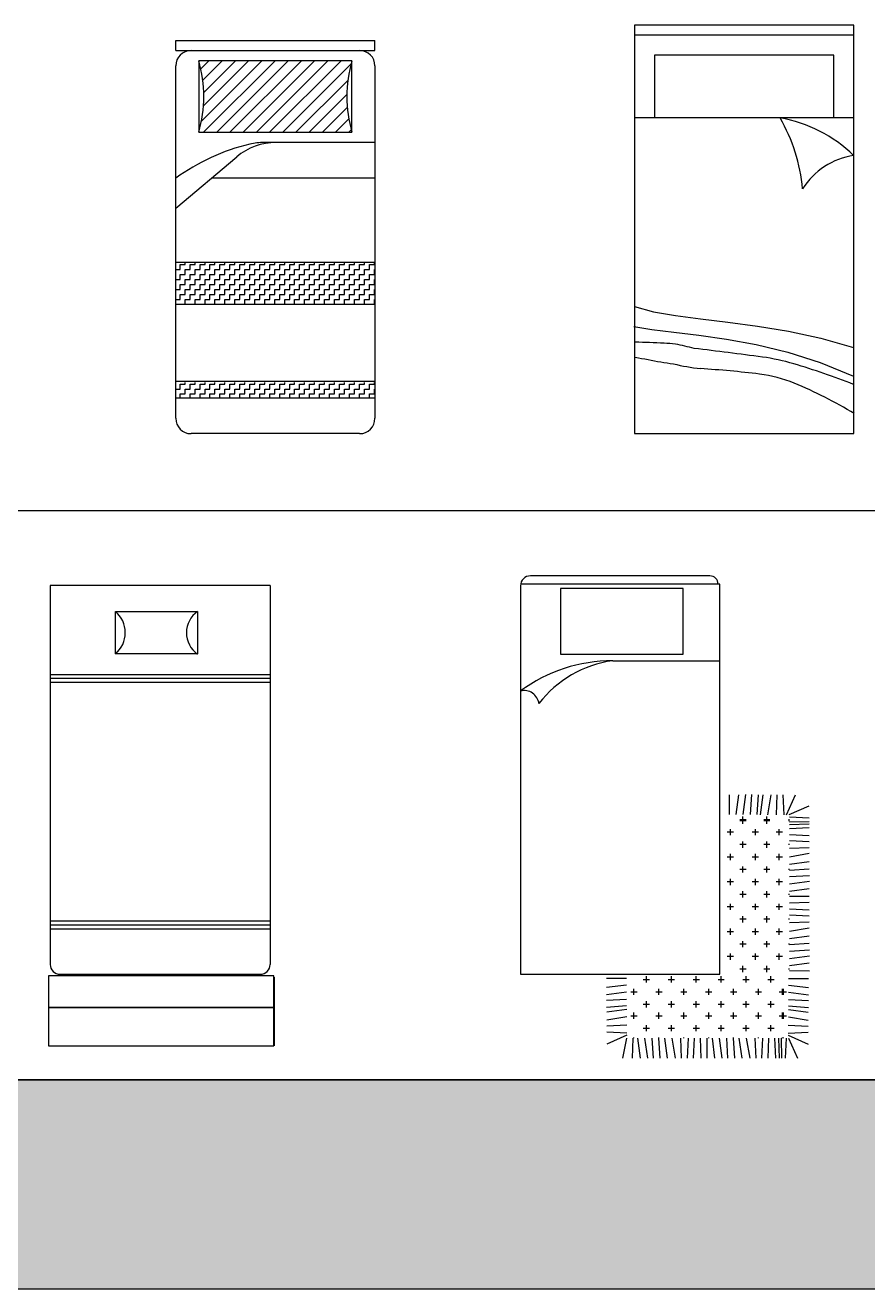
# Model space of a CAD drawing. Header units: millimetres. Extents: x 1787 to 68324, y 1435 to 30835.
# Drawn here: x 21809 to 26037, y 1435 to 7777 of the extents above; entities that cross this region are included whole.
import ezdxf

# ---------------------------------------------------------------- set-up
doc = ezdxf.new("R2010")
doc.units = ezdxf.units.MM
doc.layers.add('www.cad-blocks.net', color=7, linetype='Continuous')

# ---------------------------------------------------------------- blocks, each defined once
blk = doc.blocks.new('A$C6A7E07E9')
at = {"linetype": 'Continuous'}
for p, q in [((0.0078, 2.3105), (0.0078, 0.4096)), ((1.112, 2.3105), (0.0078, 2.3105)), ((1.112, 2.3105), (1.112, 0.4096)), ((0.3355, 2.1814), (0.7477, 2.1814)), ((0.3355, 1.9675), (0.3355, 2.1814)), ((0.7477, 2.1814), (0.7477, 1.9675)), ((0.7477, 1.9675), (0.3355, 1.9675)), ((1.112, 1.8633), (0.0078, 1.8633)), ((1.112, 1.8445), (0.0078, 1.8445)), ((1.112, 1.8236), (0.0078, 1.8236)), ((1.112, 0.6266), (0.0078, 0.6266)), ((1.112, 0.6057), (0.0078, 0.6057)), ((1.112, 0.5869), (0.0078, 0.5869)), ((0, 0.3517), (0, 0.1932)), ((1.13, 0.3517), (0, 0.3517)), ((0.0578, 0.3596), (1.062, 0.3596)), ((1.13, 0.1932), (1.13, 0.3517)), ((1.1315, 0.3448), (1.1315, 0)), ((0, 0.1932), (0, 0)), ((1.13, 0.1932), (0, 0.1932)), ((0, 0.1932), (1.13, 0.1932)), ((1.13, 0), (1.13, 0.1932)), ((0, 0), (1.13, 0))]:
    blk.add_line(p, q, dxfattribs=at)
for centre, radius, start, end in [((0.245, 2.0744), 0.1401, 310.23268, 49.76732), ((0.8219, 2.0744), 0.1302, 124.75076, 235.24924), ((0.0578, 0.4096), 0.05, 180, 270), ((1.062, 0.4096), 0.05, 270, 0)]:
    blk.add_arc(centre, radius, start, end, dxfattribs=at)
blk = doc.blocks.new('A$C75517FAE')
for p, q in [((0.95, 2.4216), (0.05, 2.4216)), ((1, 2.3796), (0, 2.3796)), ((0, 2.3716), (0, 0.4216)), ((0.2011, 2.3591), (0.2011, 2.0291)), ((0.8161, 2.3591), (0.2011, 2.3591)), ((0.8161, 2.0291), (0.8161, 2.3591)), ((1, 0.4216), (1, 2.3796)), ((0.2011, 2.0291), (0.8161, 2.0291)), ((0.4628, 1.9955), (1, 1.9955)), ((1.0486, 1.2231), (1.0496, 1.3231)), ((1.0823, 1.2232), (1.0952, 1.3231)), ((1.1178, 1.2231), (1.1314, 1.3235)), ((1.1545, 1.2231), (1.1604, 1.3235)), ((1.1874, 1.223), (1.1942, 1.323)), ((1.2044, 1.2225), (1.218, 1.3225)), ((1.2412, 1.2225), (1.2586, 1.3225)), ((1.2844, 1.2225), (1.2884, 1.3225)), ((1.3231, 1.2224), (1.3183, 1.3224)), ((1.3345, 1.2222), (1.3796, 1.3224)), ((1.1163, 1.1822), (1.1163, 1.2134)), ((1.1163, 1.1772), (1.1163, 1.2084)), ((1.2363, 1.1822), (1.2363, 1.2134)), ((1.2363, 1.1772), (1.2363, 1.2084)), ((1.3493, 1.2231), (1.4495, 1.2681)), ((1.3495, 1.2117), (1.4495, 1.2069)), ((1.0538, 1.1197), (1.0538, 1.1509)), ((1.1319, 1.1978), (1.1006, 1.1978)), ((1.1319, 1.1928), (1.1006, 1.1928)), ((1.1788, 1.1197), (1.1788, 1.1509)), ((1.2519, 1.1978), (1.2206, 1.1978)), ((1.2519, 1.1928), (1.2206, 1.1928)), ((1.2988, 1.1197), (1.2988, 1.1509)), ((1.3495, 1.1978), (1.3456, 1.1978)), ((1.3495, 1.1928), (1.3456, 1.1928)), ((1.3495, 1.1872), (1.4495, 1.1881)), ((1.3495, 1.173), (1.4495, 1.1769)), ((1.3495, 1.1538), (1.4495, 1.1577)), ((1.0694, 1.1353), (1.0381, 1.1353)), ((1.1163, 1.0572), (1.1163, 1.0884)), ((1.1944, 1.1353), (1.1631, 1.1353)), ((1.2363, 1.0572), (1.2363, 1.0884)), ((1.3144, 1.1353), (1.2831, 1.1353)), ((1.3495, 1.1236), (1.4495, 1.1188)), ((1.3495, 1.0934), (1.4495, 1.0886)), ((1.0538, 0.9947), (1.0538, 1.0259)), ((1.1319, 1.0728), (1.1006, 1.0728)), ((1.1788, 0.9947), (1.1788, 1.0259)), ((1.2519, 1.0728), (1.2206, 1.0728)), ((1.2988, 0.9947), (1.2988, 1.0259)), ((1.3495, 1.0728), (1.3456, 1.0728)), ((1.3495, 1.0548), (1.4495, 1.0586)), ((1.3495, 1.0115), (1.4495, 1.0289)), ((1.0694, 1.0103), (1.0381, 1.0103)), ((1.1163, 0.9322), (1.1163, 0.9634)), ((1.1944, 1.0103), (1.1631, 1.0103)), ((1.2363, 0.9322), (1.2363, 0.9634)), ((1.3144, 1.0103), (1.2831, 1.0103)), ((1.3495, 0.9748), (1.4495, 0.9883)), ((1.3495, 0.9448), (1.4495, 0.9516)), ((1.0538, 0.8697), (1.0538, 0.9009)), ((1.1319, 0.9478), (1.1006, 0.9478)), ((1.1788, 0.8697), (1.1788, 0.9009)), ((1.2519, 0.9478), (1.2206, 0.9478)), ((1.2988, 0.8697), (1.2988, 0.9009)), ((1.3495, 0.9478), (1.3456, 0.9478)), ((1.3496, 0.9119), (1.4499, 0.9177)), ((1.3496, 0.8752), (1.4499, 0.8887)), ((1.0694, 0.8853), (1.0381, 0.8853)), ((1.1163, 0.8072), (1.1163, 0.8384)), ((1.1944, 0.8853), (1.1631, 0.8853)), ((1.2363, 0.8072), (1.2363, 0.8384)), ((1.3144, 0.8853), (1.2831, 0.8853)), ((1.3496, 0.8397), (1.4495, 0.8525)), ((1.0538, 0.7447), (1.0538, 0.7759)), ((1.1319, 0.8228), (1.1006, 0.8228)), ((1.1788, 0.7447), (1.1788, 0.7759)), ((1.2519, 0.8228), (1.2206, 0.8228)), ((1.2988, 0.7447), (1.2988, 0.7759)), ((1.3495, 0.8228), (1.3456, 0.8228)), ((1.3495, 0.8133), (1.4495, 0.8142)), ((1.3495, 0.7799), (1.4495, 0.7838)), ((1.0694, 0.7603), (1.0381, 0.7603)), ((1.1319, 0.6978), (1.1006, 0.6978)), ((1.1163, 0.6822), (1.1163, 0.7134)), ((1.1944, 0.7603), (1.1631, 0.7603)), ((1.2519, 0.6978), (1.2206, 0.6978)), ((1.2363, 0.6822), (1.2363, 0.7134)), ((1.3144, 0.7603), (1.2831, 0.7603)), ((1.3495, 0.6978), (1.3456, 0.6978)), ((1.3495, 0.7497), (1.4495, 0.7449)), ((1.3495, 0.7195), (1.4495, 0.7147)), ((1.0694, 0.6353), (1.0381, 0.6353)), ((1.0538, 0.6197), (1.0538, 0.6509)), ((1.1944, 0.6353), (1.1631, 0.6353)), ((1.1788, 0.6197), (1.1788, 0.6509)), ((1.3144, 0.6353), (1.2831, 0.6353)), ((1.2988, 0.6197), (1.2988, 0.6509)), ((1.3495, 0.6809), (1.4495, 0.6847)), ((1.3495, 0.6376), (1.4495, 0.655)), ((1.1319, 0.5728), (1.1006, 0.5728)), ((1.1163, 0.5572), (1.1163, 0.5884)), ((1.2519, 0.5728), (1.2206, 0.5728)), ((1.2363, 0.5572), (1.2363, 0.5884)), ((1.3495, 0.5728), (1.3456, 0.5728)), ((1.3495, 0.6009), (1.4495, 0.6144)), ((1.3495, 0.5709), (1.4495, 0.5777)), ((1.0694, 0.5103), (1.0381, 0.5103)), ((1.0538, 0.4947), (1.0538, 0.5259)), ((1.1944, 0.5103), (1.1631, 0.5103)), ((1.1788, 0.4947), (1.1788, 0.5259)), ((1.3144, 0.5103), (1.2831, 0.5103)), ((1.2988, 0.4947), (1.2988, 0.5259)), ((1.3496, 0.5381), (1.4499, 0.5438)), ((1.3496, 0.5013), (1.4499, 0.5148)), ((1.1319, 0.4478), (1.1006, 0.4478)), ((1.1163, 0.4322), (1.1163, 0.4634)), ((1.2519, 0.4478), (1.2206, 0.4478)), ((1.2363, 0.4322), (1.2363, 0.4634)), ((1.3495, 0.4478), (1.3456, 0.4478)), ((1.3496, 0.4658), (1.4495, 0.4786)), ((0, 0.4216), (1, 0.4216)), ((0.5323, 0.4013), (0.4323, 0.4003)), ((0.6165, 0.3962), (0.6478, 0.3962)), ((0.6321, 0.3805), (0.6321, 0.4118)), ((0.7415, 0.3962), (0.7728, 0.3962)), ((0.7571, 0.3805), (0.7571, 0.4118)), ((0.8665, 0.3962), (0.8978, 0.3962)), ((0.8821, 0.3805), (0.8821, 0.4118)), ((0.9915, 0.3962), (1.0228, 0.3962)), ((1.0071, 0.3805), (1.0071, 0.4118)), ((1.1165, 0.3962), (1.1478, 0.3962)), ((1.1321, 0.3805), (1.1321, 0.4118)), ((1.2415, 0.3962), (1.2728, 0.3962)), ((1.2571, 0.3805), (1.2571, 0.4118)), ((1.345, 0.4013), (1.445, 0.4003)), ((1.3496, 0.4412), (1.4499, 0.4392)), ((0.5323, 0.3321), (0.4319, 0.3185)), ((0.5323, 0.3677), (0.4323, 0.3548)), ((0.554, 0.3337), (0.5853, 0.3337)), ((0.5696, 0.318), (0.5696, 0.3493)), ((0.679, 0.3337), (0.7103, 0.3337)), ((0.6946, 0.318), (0.6946, 0.3493)), ((0.804, 0.3337), (0.8353, 0.3337)), ((0.8196, 0.318), (0.8196, 0.3493)), ((0.929, 0.3337), (0.9603, 0.3337)), ((0.9446, 0.318), (0.9446, 0.3493)), ((1.054, 0.3337), (1.0853, 0.3337)), ((1.0696, 0.318), (1.0696, 0.3493)), ((1.179, 0.3337), (1.2103, 0.3337)), ((1.1946, 0.318), (1.1946, 0.3493)), ((1.299, 0.3337), (1.3303, 0.3337)), ((1.304, 0.3337), (1.3353, 0.3337)), ((1.3146, 0.318), (1.3146, 0.3493)), ((1.3196, 0.318), (1.3196, 0.3493)), ((1.345, 0.3677), (1.445, 0.3548)), ((1.345, 0.3321), (1.4453, 0.3185)), ((0.5323, 0.2954), (0.432, 0.2895)), ((0.5324, 0.2625), (0.4324, 0.2557)), ((0.6165, 0.2712), (0.6478, 0.2712)), ((0.6321, 0.2555), (0.6321, 0.2868)), ((0.7415, 0.2712), (0.7728, 0.2712)), ((0.7571, 0.2555), (0.7571, 0.2868)), ((0.8665, 0.2712), (0.8978, 0.2712)), ((0.8821, 0.2555), (0.8821, 0.2868)), ((0.9915, 0.2712), (1.0228, 0.2712)), ((1.0071, 0.2555), (1.0071, 0.2868)), ((1.1165, 0.2712), (1.1478, 0.2712)), ((1.1321, 0.2555), (1.1321, 0.2868)), ((1.2415, 0.2712), (1.2728, 0.2712)), ((1.2571, 0.2555), (1.2571, 0.2868)), ((1.3449, 0.2625), (1.4449, 0.2557)), ((1.345, 0.2954), (1.4453, 0.2895)), ((0.5329, 0.2455), (0.4329, 0.2319)), ((0.5329, 0.2087), (0.4329, 0.1913)), ((0.554, 0.2137), (0.5853, 0.2137)), ((0.5696, 0.198), (0.5696, 0.2293)), ((0.679, 0.2137), (0.7103, 0.2137)), ((0.6946, 0.198), (0.6946, 0.2293)), ((0.804, 0.2137), (0.8353, 0.2137)), ((0.8196, 0.198), (0.8196, 0.2293)), ((0.929, 0.2137), (0.9603, 0.2137)), ((0.9446, 0.198), (0.9446, 0.2293)), ((1.054, 0.2137), (1.0853, 0.2137)), ((1.0696, 0.198), (1.0696, 0.2293)), ((1.179, 0.2137), (1.2103, 0.2137)), ((1.1946, 0.198), (1.1946, 0.2293)), ((1.299, 0.2137), (1.3303, 0.2137)), ((1.304, 0.2137), (1.3353, 0.2137)), ((1.3146, 0.198), (1.3146, 0.2293)), ((1.3196, 0.198), (1.3196, 0.2293)), ((1.3444, 0.2455), (1.4444, 0.2319)), ((1.3444, 0.2087), (1.4443, 0.1913)), ((0.533, 0.1655), (0.433, 0.1615)), ((0.533, 0.1268), (0.433, 0.1316)), ((0.6165, 0.1512), (0.6478, 0.1512)), ((0.6321, 0.1355), (0.6321, 0.1668)), ((0.7415, 0.1512), (0.7728, 0.1512)), ((0.7571, 0.1355), (0.7571, 0.1668)), ((0.8665, 0.1512), (0.8978, 0.1512)), ((0.8821, 0.1355), (0.8821, 0.1668)), ((0.9915, 0.1512), (1.0228, 0.1512)), ((1.0071, 0.1355), (1.0071, 0.1668)), ((1.1165, 0.1512), (1.1478, 0.1512)), ((1.1321, 0.1355), (1.1321, 0.1668)), ((1.2415, 0.1512), (1.2728, 0.1512)), ((1.2571, 0.1355), (1.2571, 0.1668)), ((1.3443, 0.1655), (1.4443, 0.1615)), ((1.3443, 0.1268), (1.4443, 0.1316)), ((0.5332, 0.1154), (0.433, 0.0703)), ((0.5323, 0.1004), (0.5125, 0)), ((0.563, 0.1004), (0.5611, 0)), ((0.5696, 0.1004), (0.5696, 0.1043)), ((0.5877, 0.1004), (0.6005, 0.0004)), ((0.6232, 0.1004), (0.6367, 0)), ((0.6599, 0.1004), (0.6657, 0)), ((0.6928, 0.1004), (0.6995, 0.0004)), ((0.6946, 0.1004), (0.6946, 0.1043)), ((0.7228, 0.1004), (0.7363, 0.0004)), ((0.7595, 0.1004), (0.7769, 0.0004)), ((0.8027, 0.1004), (0.8066, 0.0004)), ((0.8196, 0.1004), (0.8196, 0.1043)), ((0.8414, 0.1004), (0.8366, 0.0004)), ((0.8716, 0.1004), (0.8668, 0.0004)), ((0.9018, 0.1004), (0.9057, 0.0004)), ((0.9351, 0.1004), (0.9361, 0.0004)), ((0.9446, 0.1004), (0.9446, 0.1043)), ((0.9615, 0.1004), (0.9744, 0.0004)), ((0.9971, 0.1004), (1.0106, 0)), ((1.0338, 0.1004), (1.0396, 0)), ((1.0667, 0.1004), (1.0734, 0.0004)), ((1.0696, 0.1004), (1.0696, 0.1043)), ((1.0966, 0.1004), (1.1102, 0.0004)), ((1.1334, 0.1004), (1.1508, 0.0004)), ((1.1766, 0.1004), (1.1805, 0.0004)), ((1.1946, 0.1004), (1.1946, 0.1043)), ((1.2153, 0.1004), (1.2105, 0.0004)), ((1.2455, 0.1004), (1.2407, 0.0004)), ((1.2757, 0.1004), (1.2796, 0.0004)), ((1.2949, 0.1004), (1.2987, 0.0004)), ((1.309, 0.1004), (1.31, 0.0004)), ((1.3146, 0.1004), (1.3146, 0.1043)), ((1.3196, 0.1004), (1.3196, 0.1043)), ((1.3335, 0.1004), (1.3287, 0.0004)), ((1.3441, 0.1154), (1.4443, 0.0703)), ((1.3449, 0.1006), (1.39, 0.0004))]:
    blk.add_line(p, q)
for centre, radius, start, end in [((0.05, 2.3716), 0.05, 90, 180), ((0.95, 2.3796), 0.042, 0, 90), ((0.4606, 1.2201), 0.7754, 89.84304, 126.4474), ((0.5374, 1.441), 0.5595, 97.66987, 142.62828), ((0.018, 1.7706), 0.0754, 7.6195, 103.8079)]:
    blk.add_arc(centre, radius, start, end)
blk = doc.blocks.new('A$C52C83167')
for p, q in [((0, 1.9744), (1, 1.9744)), ((0, 1.9231), (0, 1.9744)), ((1, 1.9231), (1, 1.9744)), ((0, 1.9231), (1, 1.9231)), ((0, 0.0769), (0, 1.8462)), ((0.8846, 1.8718), (0.1154, 1.8718)), ((0.1154, 1.8718), (0.1154, 1.5128)), ((0.1259, 1.8308, -0.765), (0.1668, 1.8718, -0.765)), ((0.129, 1.5688, -0.765), (0.432, 1.8718, -0.765)), ((0.1357, 1.7744, -0.765), (0.2331, 1.8718, -0.765)), ((0.1393, 1.5128, -0.765), (0.4983, 1.8718, -0.765)), ((0.1393, 1.6454, -0.765), (0.3657, 1.8718, -0.765)), ((0.1407, 1.7131, -0.765), (0.2994, 1.8718, -0.765)), ((0.2056, 1.5128, -0.765), (0.5646, 1.8718, -0.765)), ((0.2719, 1.5128, -0.765), (0.6309, 1.8718, -0.765)), ((0.3382, 1.5128, -0.765), (0.6972, 1.8718, -0.765)), ((0.4045, 1.5128, -0.765), (0.7635, 1.8718, -0.765)), ((0.4708, 1.5128, -0.765), (0.8298, 1.8718, -0.765)), ((0.5371, 1.5128, -0.765), (0.8802, 1.856, -0.765)), ((0.8846, 1.5128), (0.8846, 1.8718)), ((1, 1.8462), (1, 0.0769)), ((0.6034, 1.5128, -0.765), (0.8642, 1.7736, -0.765)), ((0.6697, 1.5128, -0.765), (0.8591, 1.7022, -0.765)), ((0.7359, 1.5128, -0.765), (0.8613, 1.6381, -0.765)), ((0.8022, 1.5128, -0.765), (0.869, 1.5796, -0.765)), ((0.8685, 1.5128, -0.765), (0.8811, 1.5254, -0.765)), ((0.1154, 1.5128), (0.8846, 1.5128)), ((1, 1.4615), (0.4432, 1.4615)), ((0.0004, 1.1318), (0.306, 1.3892)), ((1, 1.2821), (0.1795, 1.2821)), ((0, 0.8616, -0.765), (1, 0.8616, -0.765)), ((0.0219, 0.8241, -0.765), (0.0219, 0.8491, -0.765)), ((0.0219, 0.8491, -0.765), (0.0469, 0.8491, -0.765)), ((0.0469, 0.8491, -0.765), (0.0469, 0.8616, -0.765)), ((0.0719, 0.8241, -0.765), (0.0719, 0.8491, -0.765)), ((0.0719, 0.8491, -0.765), (0.0969, 0.8491, -0.765)), ((0.0969, 0.8491, -0.765), (0.0969, 0.8616, -0.765)), ((0.1219, 0.8241, -0.765), (0.1219, 0.8491, -0.765)), ((0.1219, 0.8491, -0.765), (0.1469, 0.8491, -0.765)), ((0.1469, 0.8491, -0.765), (0.1469, 0.8616, -0.765)), ((0.1719, 0.8241, -0.765), (0.1719, 0.8491, -0.765)), ((0.1719, 0.8491, -0.765), (0.1969, 0.8491, -0.765)), ((0.1969, 0.8491, -0.765), (0.1969, 0.8616, -0.765)), ((0.2219, 0.8241, -0.765), (0.2219, 0.8491, -0.765)), ((0.2219, 0.8491, -0.765), (0.2469, 0.8491, -0.765)), ((0.2469, 0.8491, -0.765), (0.2469, 0.8616, -0.765)), ((0.2719, 0.8241, -0.765), (0.2719, 0.8491, -0.765)), ((0.2719, 0.8491, -0.765), (0.2969, 0.8491, -0.765)), ((0.2969, 0.8491, -0.765), (0.2969, 0.8616, -0.765)), ((0.3219, 0.8241, -0.765), (0.3219, 0.8491, -0.765)), ((0.3219, 0.8491, -0.765), (0.3469, 0.8491, -0.765)), ((0.3469, 0.8491, -0.765), (0.3469, 0.8616, -0.765)), ((0.3719, 0.8241, -0.765), (0.3719, 0.8491, -0.765)), ((0.3719, 0.8491, -0.765), (0.3969, 0.8491, -0.765)), ((0.3969, 0.8491, -0.765), (0.3969, 0.8616, -0.765)), ((0.4219, 0.8241, -0.765), (0.4219, 0.8491, -0.765)), ((0.4219, 0.8491, -0.765), (0.4469, 0.8491, -0.765)), ((0.4469, 0.8491, -0.765), (0.4469, 0.8616, -0.765)), ((0.4719, 0.8241, -0.765), (0.4719, 0.8491, -0.765)), ((0.4719, 0.8491, -0.765), (0.4969, 0.8491, -0.765)), ((0.4969, 0.8491, -0.765), (0.4969, 0.8616, -0.765)), ((0.5219, 0.8241, -0.765), (0.5219, 0.8491, -0.765)), ((0.5219, 0.8491, -0.765), (0.5469, 0.8491, -0.765)), ((0.5469, 0.8491, -0.765), (0.5469, 0.8616, -0.765)), ((0.5719, 0.8241, -0.765), (0.5719, 0.8491, -0.765)), ((0.5719, 0.8491, -0.765), (0.5969, 0.8491, -0.765)), ((0.5969, 0.8491, -0.765), (0.5969, 0.8616, -0.765)), ((0.6219, 0.8241, -0.765), (0.6219, 0.8491, -0.765)), ((0.6219, 0.8491, -0.765), (0.6469, 0.8491, -0.765)), ((0.6469, 0.8491, -0.765), (0.6469, 0.8616, -0.765)), ((0.6719, 0.8491, -0.765), (0.6969, 0.8491, -0.765)), ((0.6719, 0.8241, -0.765), (0.6719, 0.8491, -0.765)), ((0.6969, 0.8491, -0.765), (0.6969, 0.8616, -0.765)), ((0.7219, 0.8241, -0.765), (0.7219, 0.8491, -0.765)), ((0.7219, 0.8491, -0.765), (0.7469, 0.8491, -0.765)), ((0.7469, 0.8491, -0.765), (0.7469, 0.8616, -0.765)), ((0.7719, 0.8241, -0.765), (0.7719, 0.8491, -0.765)), ((0.7719, 0.8491, -0.765), (0.7969, 0.8491, -0.765)), ((0.7969, 0.8491, -0.765), (0.7969, 0.8616, -0.765)), ((0.8219, 0.8241, -0.765), (0.8219, 0.8491, -0.765)), ((0.8219, 0.8491, -0.765), (0.8469, 0.8491, -0.765)), ((0.8469, 0.8491, -0.765), (0.8469, 0.8616, -0.765)), ((0.8719, 0.8241, -0.765), (0.8719, 0.8491, -0.765)), ((0.8719, 0.8491, -0.765), (0.8969, 0.8491, -0.765)), ((0.8969, 0.8491, -0.765), (0.8969, 0.8616, -0.765)), ((0.9219, 0.8241, -0.765), (0.9219, 0.8491, -0.765)), ((0.9219, 0.8491, -0.765), (0.9469, 0.8491, -0.765)), ((0.9469, 0.8491, -0.765), (0.9469, 0.8616, -0.765)), ((0.9719, 0.8241, -0.765), (0.9719, 0.8491, -0.765)), ((0.9719, 0.8491, -0.765), (0.9969, 0.8491, -0.765)), ((0.9969, 0.8491, -0.765), (0.9969, 0.8616, -0.765)), ((0, 0.8241, -0.765), (0.0219, 0.8241, -0.765)), ((0, 0.7741, -0.765), (0.0219, 0.7741, -0.765)), ((0.0219, 0.7741, -0.765), (0.0219, 0.7991, -0.765)), ((0.0219, 0.7991, -0.765), (0.0469, 0.7991, -0.765)), ((0.0469, 0.7991, -0.765), (0.0469, 0.8241, -0.765)), ((0.0469, 0.8241, -0.765), (0.0719, 0.8241, -0.765)), ((0.0469, 0.7491, -0.765), (0.0469, 0.7741, -0.765)), ((0.0469, 0.7741, -0.765), (0.0719, 0.7741, -0.765)), ((0.0719, 0.7741, -0.765), (0.0719, 0.7991, -0.765)), ((0.0719, 0.7991, -0.765), (0.0969, 0.7991, -0.765)), ((0.0969, 0.7991, -0.765), (0.0969, 0.8241, -0.765)), ((0.0969, 0.8241, -0.765), (0.1219, 0.8241, -0.765)), ((0.0969, 0.7491, -0.765), (0.0969, 0.7741, -0.765)), ((0.0969, 0.7741, -0.765), (0.1219, 0.7741, -0.765)), ((0.1219, 0.7741, -0.765), (0.1219, 0.7991, -0.765)), ((0.1219, 0.7991, -0.765), (0.1469, 0.7991, -0.765)), ((0.1469, 0.7991, -0.765), (0.1469, 0.8241, -0.765)), ((0.1469, 0.8241, -0.765), (0.1719, 0.8241, -0.765)), ((0.1469, 0.7491, -0.765), (0.1469, 0.7741, -0.765)), ((0.1469, 0.7741, -0.765), (0.1719, 0.7741, -0.765)), ((0.1719, 0.7741, -0.765), (0.1719, 0.7991, -0.765)), ((0.1719, 0.7991, -0.765), (0.1969, 0.7991, -0.765)), ((0.1969, 0.7991, -0.765), (0.1969, 0.8241, -0.765)), ((0.1969, 0.8241, -0.765), (0.2219, 0.8241, -0.765)), ((0.1969, 0.7491, -0.765), (0.1969, 0.7741, -0.765)), ((0.1969, 0.7741, -0.765), (0.2219, 0.7741, -0.765)), ((0.2219, 0.7741, -0.765), (0.2219, 0.7991, -0.765)), ((0.2219, 0.7991, -0.765), (0.2469, 0.7991, -0.765)), ((0.2469, 0.7991, -0.765), (0.2469, 0.8241, -0.765)), ((0.2469, 0.8241, -0.765), (0.2719, 0.8241, -0.765)), ((0.2469, 0.7491, -0.765), (0.2469, 0.7741, -0.765)), ((0.2469, 0.7741, -0.765), (0.2719, 0.7741, -0.765)), ((0.2719, 0.7741, -0.765), (0.2719, 0.7991, -0.765)), ((0.2719, 0.7991, -0.765), (0.2969, 0.7991, -0.765)), ((0.2969, 0.7991, -0.765), (0.2969, 0.8241, -0.765)), ((0.2969, 0.8241, -0.765), (0.3219, 0.8241, -0.765)), ((0.2969, 0.7491, -0.765), (0.2969, 0.7741, -0.765)), ((0.2969, 0.7741, -0.765), (0.3219, 0.7741, -0.765)), ((0.3219, 0.7741, -0.765), (0.3219, 0.7991, -0.765)), ((0.3219, 0.7991, -0.765), (0.3469, 0.7991, -0.765)), ((0.3469, 0.7991, -0.765), (0.3469, 0.8241, -0.765)), ((0.3469, 0.8241, -0.765), (0.3719, 0.8241, -0.765)), ((0.3469, 0.7491, -0.765), (0.3469, 0.7741, -0.765)), ((0.3469, 0.7741, -0.765), (0.3719, 0.7741, -0.765)), ((0.3719, 0.7741, -0.765), (0.3719, 0.7991, -0.765)), ((0.3719, 0.7991, -0.765), (0.3969, 0.7991, -0.765)), ((0.3969, 0.7991, -0.765), (0.3969, 0.8241, -0.765)), ((0.3969, 0.8241, -0.765), (0.4219, 0.8241, -0.765)), ((0.3969, 0.7491, -0.765), (0.3969, 0.7741, -0.765)), ((0.3969, 0.7741, -0.765), (0.4219, 0.7741, -0.765)), ((0.4219, 0.7741, -0.765), (0.4219, 0.7991, -0.765)), ((0.4219, 0.7991, -0.765), (0.4469, 0.7991, -0.765)), ((0.4469, 0.7991, -0.765), (0.4469, 0.8241, -0.765)), ((0.4469, 0.8241, -0.765), (0.4719, 0.8241, -0.765)), ((0.4469, 0.7491, -0.765), (0.4469, 0.7741, -0.765)), ((0.4469, 0.7741, -0.765), (0.4719, 0.7741, -0.765)), ((0.4719, 0.7741, -0.765), (0.4719, 0.7991, -0.765)), ((0.4719, 0.7991, -0.765), (0.4969, 0.7991, -0.765)), ((0.4969, 0.7991, -0.765), (0.4969, 0.8241, -0.765)), ((0.4969, 0.8241, -0.765), (0.5219, 0.8241, -0.765)), ((0.4969, 0.7491, -0.765), (0.4969, 0.7741, -0.765)), ((0.4969, 0.7741, -0.765), (0.5219, 0.7741, -0.765)), ((0.5219, 0.7741, -0.765), (0.5219, 0.7991, -0.765)), ((0.5219, 0.7991, -0.765), (0.5469, 0.7991, -0.765)), ((0.5469, 0.7991, -0.765), (0.5469, 0.8241, -0.765)), ((0.5469, 0.8241, -0.765), (0.5719, 0.8241, -0.765)), ((0.5469, 0.7491, -0.765), (0.5469, 0.7741, -0.765)), ((0.5469, 0.7741, -0.765), (0.5719, 0.7741, -0.765)), ((0.5719, 0.7741, -0.765), (0.5719, 0.7991, -0.765)), ((0.5719, 0.7991, -0.765), (0.5969, 0.7991, -0.765)), ((0.5969, 0.7991, -0.765), (0.5969, 0.8241, -0.765)), ((0.5969, 0.8241, -0.765), (0.6219, 0.8241, -0.765)), ((0.5969, 0.7491, -0.765), (0.5969, 0.7741, -0.765)), ((0.5969, 0.7741, -0.765), (0.6219, 0.7741, -0.765)), ((0.6219, 0.7741, -0.765), (0.6219, 0.7991, -0.765)), ((0.6219, 0.7991, -0.765), (0.6469, 0.7991, -0.765)), ((0.6469, 0.7991, -0.765), (0.6469, 0.8241, -0.765)), ((0.6469, 0.8241, -0.765), (0.6719, 0.8241, -0.765)), ((0.6469, 0.7491, -0.765), (0.6469, 0.7741, -0.765)), ((0.6469, 0.7741, -0.765), (0.6719, 0.7741, -0.765)), ((0.6719, 0.7991, -0.765), (0.6969, 0.7991, -0.765)), ((0.6719, 0.7741, -0.765), (0.6719, 0.7991, -0.765)), ((0.6969, 0.7991, -0.765), (0.6969, 0.8241, -0.765)), ((0.6969, 0.8241, -0.765), (0.7219, 0.8241, -0.765)), ((0.6969, 0.7491, -0.765), (0.6969, 0.7741, -0.765)), ((0.6969, 0.7741, -0.765), (0.7219, 0.7741, -0.765)), ((0.7219, 0.7741, -0.765), (0.7219, 0.7991, -0.765)), ((0.7219, 0.7991, -0.765), (0.7469, 0.7991, -0.765)), ((0.7469, 0.7991, -0.765), (0.7469, 0.8241, -0.765)), ((0.7469, 0.8241, -0.765), (0.7719, 0.8241, -0.765)), ((0.7469, 0.7491, -0.765), (0.7469, 0.7741, -0.765)), ((0.7469, 0.7741, -0.765), (0.7719, 0.7741, -0.765)), ((0.7719, 0.7741, -0.765), (0.7719, 0.7991, -0.765)), ((0.7719, 0.7991, -0.765), (0.7969, 0.7991, -0.765)), ((0.7969, 0.7991, -0.765), (0.7969, 0.8241, -0.765)), ((0.7969, 0.8241, -0.765), (0.8219, 0.8241, -0.765)), ((0.7969, 0.7491, -0.765), (0.7969, 0.7741, -0.765)), ((0.7969, 0.7741, -0.765), (0.8219, 0.7741, -0.765)), ((0.8219, 0.7741, -0.765), (0.8219, 0.7991, -0.765)), ((0.8219, 0.7991, -0.765), (0.8469, 0.7991, -0.765)), ((0.8469, 0.7991, -0.765), (0.8469, 0.8241, -0.765)), ((0.8469, 0.8241, -0.765), (0.8719, 0.8241, -0.765)), ((0.8469, 0.7491, -0.765), (0.8469, 0.7741, -0.765)), ((0.8469, 0.7741, -0.765), (0.8719, 0.7741, -0.765)), ((0.8719, 0.7741, -0.765), (0.8719, 0.7991, -0.765)), ((0.8719, 0.7991, -0.765), (0.8969, 0.7991, -0.765)), ((0.8969, 0.7991, -0.765), (0.8969, 0.8241, -0.765)), ((0.8969, 0.8241, -0.765), (0.9219, 0.8241, -0.765)), ((0.8969, 0.7491, -0.765), (0.8969, 0.7741, -0.765)), ((0.8969, 0.7741, -0.765), (0.9219, 0.7741, -0.765)), ((0.9219, 0.7741, -0.765), (0.9219, 0.7991, -0.765)), ((0.9219, 0.7991, -0.765), (0.9469, 0.7991, -0.765)), ((0.9469, 0.7991, -0.765), (0.9469, 0.8241, -0.765)), ((0.9469, 0.8241, -0.765), (0.9719, 0.8241, -0.765)), ((0.9469, 0.7491, -0.765), (0.9469, 0.7741, -0.765)), ((0.9469, 0.7741, -0.765), (0.9719, 0.7741, -0.765)), ((0.9719, 0.7741, -0.765), (0.9719, 0.7991, -0.765)), ((0.9719, 0.7991, -0.765), (0.9969, 0.7991, -0.765)), ((0.9969, 0.7991, -0.765), (0.9969, 0.8241, -0.765)), ((0.9969, 0.8241, -0.765), (1, 0.8241, -0.765)), ((0.9969, 0.7491, -0.765), (0.9969, 0.7741, -0.765)), ((0.9969, 0.7741, -0.765), (1, 0.7741, -0.765)), ((0, 0.7241, -0.765), (0.0219, 0.7241, -0.765)), ((0.0219, 0.7241, -0.765), (0.0219, 0.7491, -0.765)), ((0.0219, 0.7491, -0.765), (0.0469, 0.7491, -0.765)), ((0.0219, 0.6741, -0.765), (0.0219, 0.6991, -0.765)), ((0.0219, 0.6991, -0.765), (0.0469, 0.6991, -0.765)), ((0.0469, 0.6991, -0.765), (0.0469, 0.7241, -0.765)), ((0.0469, 0.7241, -0.765), (0.0719, 0.7241, -0.765)), ((0.0719, 0.7241, -0.765), (0.0719, 0.7491, -0.765)), ((0.0719, 0.7491, -0.765), (0.0969, 0.7491, -0.765)), ((0.0719, 0.6741, -0.765), (0.0719, 0.6991, -0.765)), ((0.0719, 0.6991, -0.765), (0.0969, 0.6991, -0.765)), ((0.0969, 0.6991, -0.765), (0.0969, 0.7241, -0.765)), ((0.0969, 0.7241, -0.765), (0.1219, 0.7241, -0.765)), ((0.1219, 0.7241, -0.765), (0.1219, 0.7491, -0.765)), ((0.1219, 0.7491, -0.765), (0.1469, 0.7491, -0.765)), ((0.1219, 0.6741, -0.765), (0.1219, 0.6991, -0.765)), ((0.1219, 0.6991, -0.765), (0.1469, 0.6991, -0.765)), ((0.1469, 0.6991, -0.765), (0.1469, 0.7241, -0.765)), ((0.1469, 0.7241, -0.765), (0.1719, 0.7241, -0.765)), ((0.1719, 0.7241, -0.765), (0.1719, 0.7491, -0.765)), ((0.1719, 0.7491, -0.765), (0.1969, 0.7491, -0.765)), ((0.1719, 0.6741, -0.765), (0.1719, 0.6991, -0.765)), ((0.1719, 0.6991, -0.765), (0.1969, 0.6991, -0.765)), ((0.1969, 0.6991, -0.765), (0.1969, 0.7241, -0.765)), ((0.1969, 0.7241, -0.765), (0.2219, 0.7241, -0.765)), ((0.2219, 0.7241, -0.765), (0.2219, 0.7491, -0.765)), ((0.2219, 0.7491, -0.765), (0.2469, 0.7491, -0.765)), ((0.2219, 0.6741, -0.765), (0.2219, 0.6991, -0.765)), ((0.2219, 0.6991, -0.765), (0.2469, 0.6991, -0.765)), ((0.2469, 0.6991, -0.765), (0.2469, 0.7241, -0.765)), ((0.2469, 0.7241, -0.765), (0.2719, 0.7241, -0.765)), ((0.2719, 0.7241, -0.765), (0.2719, 0.7491, -0.765)), ((0.2719, 0.7491, -0.765), (0.2969, 0.7491, -0.765)), ((0.2719, 0.6741, -0.765), (0.2719, 0.6991, -0.765)), ((0.2719, 0.6991, -0.765), (0.2969, 0.6991, -0.765)), ((0.2969, 0.6991, -0.765), (0.2969, 0.7241, -0.765)), ((0.2969, 0.7241, -0.765), (0.3219, 0.7241, -0.765)), ((0.3219, 0.7241, -0.765), (0.3219, 0.7491, -0.765)), ((0.3219, 0.7491, -0.765), (0.3469, 0.7491, -0.765)), ((0.3219, 0.6741, -0.765), (0.3219, 0.6991, -0.765)), ((0.3219, 0.6991, -0.765), (0.3469, 0.6991, -0.765)), ((0.3469, 0.6991, -0.765), (0.3469, 0.7241, -0.765)), ((0.3469, 0.7241, -0.765), (0.3719, 0.7241, -0.765)), ((0.3719, 0.7241, -0.765), (0.3719, 0.7491, -0.765)), ((0.3719, 0.7491, -0.765), (0.3969, 0.7491, -0.765)), ((0.3719, 0.6741, -0.765), (0.3719, 0.6991, -0.765)), ((0.3719, 0.6991, -0.765), (0.3969, 0.6991, -0.765)), ((0.3969, 0.6991, -0.765), (0.3969, 0.7241, -0.765)), ((0.3969, 0.7241, -0.765), (0.4219, 0.7241, -0.765)), ((0.4219, 0.7241, -0.765), (0.4219, 0.7491, -0.765)), ((0.4219, 0.7491, -0.765), (0.4469, 0.7491, -0.765)), ((0.4219, 0.6741, -0.765), (0.4219, 0.6991, -0.765)), ((0.4219, 0.6991, -0.765), (0.4469, 0.6991, -0.765)), ((0.4469, 0.6991, -0.765), (0.4469, 0.7241, -0.765)), ((0.4469, 0.7241, -0.765), (0.4719, 0.7241, -0.765)), ((0.4719, 0.7241, -0.765), (0.4719, 0.7491, -0.765)), ((0.4719, 0.7491, -0.765), (0.4969, 0.7491, -0.765)), ((0.4719, 0.6741, -0.765), (0.4719, 0.6991, -0.765)), ((0.4719, 0.6991, -0.765), (0.4969, 0.6991, -0.765)), ((0.4969, 0.6991, -0.765), (0.4969, 0.7241, -0.765)), ((0.4969, 0.7241, -0.765), (0.5219, 0.7241, -0.765)), ((0.5219, 0.7241, -0.765), (0.5219, 0.7491, -0.765)), ((0.5219, 0.7491, -0.765), (0.5469, 0.7491, -0.765)), ((0.5219, 0.6741, -0.765), (0.5219, 0.6991, -0.765)), ((0.5219, 0.6991, -0.765), (0.5469, 0.6991, -0.765)), ((0.5469, 0.6991, -0.765), (0.5469, 0.7241, -0.765)), ((0.5469, 0.7241, -0.765), (0.5719, 0.7241, -0.765)), ((0.5719, 0.7241, -0.765), (0.5719, 0.7491, -0.765)), ((0.5719, 0.7491, -0.765), (0.5969, 0.7491, -0.765)), ((0.5719, 0.6741, -0.765), (0.5719, 0.6991, -0.765)), ((0.5719, 0.6991, -0.765), (0.5969, 0.6991, -0.765)), ((0.5969, 0.6991, -0.765), (0.5969, 0.7241, -0.765)), ((0.5969, 0.7241, -0.765), (0.6219, 0.7241, -0.765)), ((0.6219, 0.7241, -0.765), (0.6219, 0.7491, -0.765)), ((0.6219, 0.7491, -0.765), (0.6469, 0.7491, -0.765)), ((0.6219, 0.6741, -0.765), (0.6219, 0.6991, -0.765)), ((0.6219, 0.6991, -0.765), (0.6469, 0.6991, -0.765)), ((0.6469, 0.6991, -0.765), (0.6469, 0.7241, -0.765)), ((0.6469, 0.7241, -0.765), (0.6719, 0.7241, -0.765)), ((0.6719, 0.7491, -0.765), (0.6969, 0.7491, -0.765)), ((0.6719, 0.7241, -0.765), (0.6719, 0.7491, -0.765)), ((0.6719, 0.6991, -0.765), (0.6969, 0.6991, -0.765)), ((0.6719, 0.6741, -0.765), (0.6719, 0.6991, -0.765)), ((0.6969, 0.6991, -0.765), (0.6969, 0.7241, -0.765)), ((0.6969, 0.7241, -0.765), (0.7219, 0.7241, -0.765)), ((0.7219, 0.7241, -0.765), (0.7219, 0.7491, -0.765)), ((0.7219, 0.7491, -0.765), (0.7469, 0.7491, -0.765)), ((0.7219, 0.6741, -0.765), (0.7219, 0.6991, -0.765)), ((0.7219, 0.6991, -0.765), (0.7469, 0.6991, -0.765)), ((0.7469, 0.6991, -0.765), (0.7469, 0.7241, -0.765)), ((0.7469, 0.7241, -0.765), (0.7719, 0.7241, -0.765)), ((0.7719, 0.7241, -0.765), (0.7719, 0.7491, -0.765)), ((0.7719, 0.7491, -0.765), (0.7969, 0.7491, -0.765)), ((0.7719, 0.6741, -0.765), (0.7719, 0.6991, -0.765)), ((0.7719, 0.6991, -0.765), (0.7969, 0.6991, -0.765)), ((0.7969, 0.6991, -0.765), (0.7969, 0.7241, -0.765)), ((0.7969, 0.7241, -0.765), (0.8219, 0.7241, -0.765)), ((0.8219, 0.7241, -0.765), (0.8219, 0.7491, -0.765)), ((0.8219, 0.7491, -0.765), (0.8469, 0.7491, -0.765)), ((0.8219, 0.6741, -0.765), (0.8219, 0.6991, -0.765)), ((0.8219, 0.6991, -0.765), (0.8469, 0.6991, -0.765)), ((0.8469, 0.6991, -0.765), (0.8469, 0.7241, -0.765)), ((0.8469, 0.7241, -0.765), (0.8719, 0.7241, -0.765)), ((0.8719, 0.7241, -0.765), (0.8719, 0.7491, -0.765)), ((0.8719, 0.7491, -0.765), (0.8969, 0.7491, -0.765)), ((0.8719, 0.6741, -0.765), (0.8719, 0.6991, -0.765)), ((0.8719, 0.6991, -0.765), (0.8969, 0.6991, -0.765)), ((0.8969, 0.6991, -0.765), (0.8969, 0.7241, -0.765)), ((0.8969, 0.7241, -0.765), (0.9219, 0.7241, -0.765)), ((0.9219, 0.7241, -0.765), (0.9219, 0.7491, -0.765)), ((0.9219, 0.7491, -0.765), (0.9469, 0.7491, -0.765)), ((0.9219, 0.6741, -0.765), (0.9219, 0.6991, -0.765)), ((0.9219, 0.6991, -0.765), (0.9469, 0.6991, -0.765)), ((0.9469, 0.6991, -0.765), (0.9469, 0.7241, -0.765)), ((0.9469, 0.7241, -0.765), (0.9719, 0.7241, -0.765)), ((0.9719, 0.7241, -0.765), (0.9719, 0.7491, -0.765)), ((0.9719, 0.7491, -0.765), (0.9969, 0.7491, -0.765)), ((0.9719, 0.6741, -0.765), (0.9719, 0.6991, -0.765)), ((0.9719, 0.6991, -0.765), (0.9969, 0.6991, -0.765)), ((0.9969, 0.6991, -0.765), (0.9969, 0.7241, -0.765)), ((0.9969, 0.7241, -0.765), (1, 0.7241, -0.765)), ((0, 0.6741, -0.765), (0.0219, 0.6741, -0.765)), ((0, 0.6506, -0.765), (1, 0.6506, -0.765)), ((0.0469, 0.6506, -0.765), (0.0469, 0.6741, -0.765)), ((0.0469, 0.6741, -0.765), (0.0719, 0.6741, -0.765)), ((0.0969, 0.6506, -0.765), (0.0969, 0.6741, -0.765)), ((0.0969, 0.6741, -0.765), (0.1219, 0.6741, -0.765)), ((0.1469, 0.6506, -0.765), (0.1469, 0.6741, -0.765)), ((0.1469, 0.6741, -0.765), (0.1719, 0.6741, -0.765)), ((0.1969, 0.6506, -0.765), (0.1969, 0.6741, -0.765)), ((0.1969, 0.6741, -0.765), (0.2219, 0.6741, -0.765)), ((0.2469, 0.6506, -0.765), (0.2469, 0.6741, -0.765)), ((0.2469, 0.6741, -0.765), (0.2719, 0.6741, -0.765)), ((0.2969, 0.6506, -0.765), (0.2969, 0.6741, -0.765)), ((0.2969, 0.6741, -0.765), (0.3219, 0.6741, -0.765)), ((0.3469, 0.6506, -0.765), (0.3469, 0.6741, -0.765)), ((0.3469, 0.6741, -0.765), (0.3719, 0.6741, -0.765)), ((0.3969, 0.6506, -0.765), (0.3969, 0.6741, -0.765)), ((0.3969, 0.6741, -0.765), (0.4219, 0.6741, -0.765)), ((0.4469, 0.6506, -0.765), (0.4469, 0.6741, -0.765)), ((0.4469, 0.6741, -0.765), (0.4719, 0.6741, -0.765)), ((0.4969, 0.6506, -0.765), (0.4969, 0.6741, -0.765)), ((0.4969, 0.6741, -0.765), (0.5219, 0.6741, -0.765)), ((0.5469, 0.6506, -0.765), (0.5469, 0.6741, -0.765)), ((0.5469, 0.6741, -0.765), (0.5719, 0.6741, -0.765)), ((0.5969, 0.6506, -0.765), (0.5969, 0.6741, -0.765)), ((0.5969, 0.6741, -0.765), (0.6219, 0.6741, -0.765)), ((0.6469, 0.6506, -0.765), (0.6469, 0.6741, -0.765)), ((0.6469, 0.6741, -0.765), (0.6719, 0.6741, -0.765)), ((0.6969, 0.6506, -0.765), (0.6969, 0.6741, -0.765)), ((0.6969, 0.6741, -0.765), (0.7219, 0.6741, -0.765)), ((0.7469, 0.6506, -0.765), (0.7469, 0.6741, -0.765)), ((0.7469, 0.6741, -0.765), (0.7719, 0.6741, -0.765)), ((0.7969, 0.6506, -0.765), (0.7969, 0.6741, -0.765)), ((0.7969, 0.6741, -0.765), (0.8219, 0.6741, -0.765)), ((0.8469, 0.6506, -0.765), (0.8469, 0.6741, -0.765)), ((0.8469, 0.6741, -0.765), (0.8719, 0.6741, -0.765)), ((0.8969, 0.6506, -0.765), (0.8969, 0.6741, -0.765)), ((0.8969, 0.6741, -0.765), (0.9219, 0.6741, -0.765)), ((0.9469, 0.6506, -0.765), (0.9469, 0.6741, -0.765)), ((0.9469, 0.6741, -0.765), (0.9719, 0.6741, -0.765)), ((0.9969, 0.6506, -0.765), (0.9969, 0.6741, -0.765)), ((0.9969, 0.6741, -0.765), (1, 0.6741, -0.765)), ((0, 0.2636, -0.765), (1, 0.2636, -0.765)), ((0.0469, 0.2491, -0.765), (0.0469, 0.2576, -0.765)), ((0.0969, 0.2491, -0.765), (0.0969, 0.2576, -0.765)), ((0.1469, 0.2491, -0.765), (0.1469, 0.2576, -0.765)), ((0.1969, 0.2491, -0.765), (0.1969, 0.2576, -0.765)), ((0.2469, 0.2491, -0.765), (0.2469, 0.2576, -0.765)), ((0.2969, 0.2491, -0.765), (0.2969, 0.2576, -0.765)), ((0.3469, 0.2491, -0.765), (0.3469, 0.2576, -0.765)), ((0.3969, 0.2491, -0.765), (0.3969, 0.2576, -0.765)), ((0.4469, 0.2491, -0.765), (0.4469, 0.2576, -0.765)), ((0.4969, 0.2491, -0.765), (0.4969, 0.2576, -0.765)), ((0.5469, 0.2491, -0.765), (0.5469, 0.2576, -0.765)), ((0.5969, 0.2491, -0.765), (0.5969, 0.2576, -0.765)), ((0.6469, 0.2491, -0.765), (0.6469, 0.2576, -0.765)), ((0.6969, 0.2491, -0.765), (0.6969, 0.2576, -0.765)), ((0.7469, 0.2491, -0.765), (0.7469, 0.2576, -0.765)), ((0.7969, 0.2491, -0.765), (0.7969, 0.2576, -0.765)), ((0.8469, 0.2491, -0.765), (0.8469, 0.2576, -0.765)), ((0.8969, 0.2491, -0.765), (0.8969, 0.2576, -0.765)), ((0.9469, 0.2491, -0.765), (0.9469, 0.2576, -0.765)), ((0.9969, 0.2491, -0.765), (0.9969, 0.2576, -0.765)), ((0, 0.2241, -0.765), (0.0219, 0.2241, -0.765)), ((0.0219, 0.2241, -0.765), (0.0219, 0.2491, -0.765)), ((0.0219, 0.2491, -0.765), (0.0469, 0.2491, -0.765)), ((0.0219, 0.1806, -0.765), (0.0219, 0.1991, -0.765)), ((0.0219, 0.1991, -0.765), (0.0469, 0.1991, -0.765)), ((0.0469, 0.1991, -0.765), (0.0469, 0.2241, -0.765)), ((0.0469, 0.2241, -0.765), (0.0719, 0.2241, -0.765)), ((0.0719, 0.2241, -0.765), (0.0719, 0.2491, -0.765)), ((0.0719, 0.2491, -0.765), (0.0969, 0.2491, -0.765)), ((0.0719, 0.1806, -0.765), (0.0719, 0.1991, -0.765)), ((0.0719, 0.1991, -0.765), (0.0969, 0.1991, -0.765)), ((0.0969, 0.1991, -0.765), (0.0969, 0.2241, -0.765)), ((0.0969, 0.2241, -0.765), (0.1219, 0.2241, -0.765)), ((0.1219, 0.2241, -0.765), (0.1219, 0.2491, -0.765)), ((0.1219, 0.2491, -0.765), (0.1469, 0.2491, -0.765)), ((0.1219, 0.1806, -0.765), (0.1219, 0.1991, -0.765)), ((0.1219, 0.1991, -0.765), (0.1469, 0.1991, -0.765)), ((0.1469, 0.1991, -0.765), (0.1469, 0.2241, -0.765)), ((0.1469, 0.2241, -0.765), (0.1719, 0.2241, -0.765)), ((0.1719, 0.2241, -0.765), (0.1719, 0.2491, -0.765)), ((0.1719, 0.2491, -0.765), (0.1969, 0.2491, -0.765)), ((0.1719, 0.1806, -0.765), (0.1719, 0.1991, -0.765)), ((0.1719, 0.1991, -0.765), (0.1969, 0.1991, -0.765)), ((0.1969, 0.1991, -0.765), (0.1969, 0.2241, -0.765)), ((0.1969, 0.2241, -0.765), (0.2219, 0.2241, -0.765)), ((0.2219, 0.2241, -0.765), (0.2219, 0.2491, -0.765)), ((0.2219, 0.2491, -0.765), (0.2469, 0.2491, -0.765)), ((0.2219, 0.1806, -0.765), (0.2219, 0.1991, -0.765)), ((0.2219, 0.1991, -0.765), (0.2469, 0.1991, -0.765)), ((0.2469, 0.1991, -0.765), (0.2469, 0.2241, -0.765)), ((0.2469, 0.2241, -0.765), (0.2719, 0.2241, -0.765)), ((0.2719, 0.2241, -0.765), (0.2719, 0.2491, -0.765)), ((0.2719, 0.2491, -0.765), (0.2969, 0.2491, -0.765)), ((0.2719, 0.1806, -0.765), (0.2719, 0.1991, -0.765)), ((0.2719, 0.1991, -0.765), (0.2969, 0.1991, -0.765)), ((0.2969, 0.1991, -0.765), (0.2969, 0.2241, -0.765)), ((0.2969, 0.2241, -0.765), (0.3219, 0.2241, -0.765)), ((0.3219, 0.2241, -0.765), (0.3219, 0.2491, -0.765)), ((0.3219, 0.2491, -0.765), (0.3469, 0.2491, -0.765)), ((0.3219, 0.1806, -0.765), (0.3219, 0.1991, -0.765)), ((0.3219, 0.1991, -0.765), (0.3469, 0.1991, -0.765)), ((0.3469, 0.1991, -0.765), (0.3469, 0.2241, -0.765)), ((0.3469, 0.2241, -0.765), (0.3719, 0.2241, -0.765)), ((0.3719, 0.2241, -0.765), (0.3719, 0.2491, -0.765)), ((0.3719, 0.2491, -0.765), (0.3969, 0.2491, -0.765)), ((0.3719, 0.1806, -0.765), (0.3719, 0.1991, -0.765)), ((0.3719, 0.1991, -0.765), (0.3969, 0.1991, -0.765)), ((0.3969, 0.1991, -0.765), (0.3969, 0.2241, -0.765)), ((0.3969, 0.2241, -0.765), (0.4219, 0.2241, -0.765)), ((0.4219, 0.2241, -0.765), (0.4219, 0.2491, -0.765)), ((0.4219, 0.2491, -0.765), (0.4469, 0.2491, -0.765)), ((0.4219, 0.1806, -0.765), (0.4219, 0.1991, -0.765)), ((0.4219, 0.1991, -0.765), (0.4469, 0.1991, -0.765)), ((0.4469, 0.1991, -0.765), (0.4469, 0.2241, -0.765)), ((0.4469, 0.2241, -0.765), (0.4719, 0.2241, -0.765)), ((0.4719, 0.2241, -0.765), (0.4719, 0.2491, -0.765)), ((0.4719, 0.2491, -0.765), (0.4969, 0.2491, -0.765)), ((0.4719, 0.1806, -0.765), (0.4719, 0.1991, -0.765)), ((0.4719, 0.1991, -0.765), (0.4969, 0.1991, -0.765)), ((0.4969, 0.1991, -0.765), (0.4969, 0.2241, -0.765)), ((0.4969, 0.2241, -0.765), (0.5219, 0.2241, -0.765)), ((0.5219, 0.2241, -0.765), (0.5219, 0.2491, -0.765)), ((0.5219, 0.2491, -0.765), (0.5469, 0.2491, -0.765)), ((0.5219, 0.1806, -0.765), (0.5219, 0.1991, -0.765)), ((0.5219, 0.1991, -0.765), (0.5469, 0.1991, -0.765)), ((0.5469, 0.1991, -0.765), (0.5469, 0.2241, -0.765)), ((0.5469, 0.2241, -0.765), (0.5719, 0.2241, -0.765)), ((0.5719, 0.2241, -0.765), (0.5719, 0.2491, -0.765)), ((0.5719, 0.2491, -0.765), (0.5969, 0.2491, -0.765)), ((0.5719, 0.1806, -0.765), (0.5719, 0.1991, -0.765)), ((0.5719, 0.1991, -0.765), (0.5969, 0.1991, -0.765)), ((0.5969, 0.1991, -0.765), (0.5969, 0.2241, -0.765)), ((0.5969, 0.2241, -0.765), (0.6219, 0.2241, -0.765)), ((0.6219, 0.2241, -0.765), (0.6219, 0.2491, -0.765)), ((0.6219, 0.2491, -0.765), (0.6469, 0.2491, -0.765)), ((0.6219, 0.1806, -0.765), (0.6219, 0.1991, -0.765)), ((0.6219, 0.1991, -0.765), (0.6469, 0.1991, -0.765)), ((0.6469, 0.1991, -0.765), (0.6469, 0.2241, -0.765)), ((0.6469, 0.2241, -0.765), (0.6719, 0.2241, -0.765)), ((0.6719, 0.2491, -0.765), (0.6969, 0.2491, -0.765)), ((0.6719, 0.2241, -0.765), (0.6719, 0.2491, -0.765)), ((0.6719, 0.1991, -0.765), (0.6969, 0.1991, -0.765)), ((0.6719, 0.1806, -0.765), (0.6719, 0.1991, -0.765)), ((0.6969, 0.1991, -0.765), (0.6969, 0.2241, -0.765)), ((0.6969, 0.2241, -0.765), (0.7219, 0.2241, -0.765)), ((0.7219, 0.2241, -0.765), (0.7219, 0.2491, -0.765)), ((0.7219, 0.2491, -0.765), (0.7469, 0.2491, -0.765)), ((0.7219, 0.1806, -0.765), (0.7219, 0.1991, -0.765)), ((0.7219, 0.1991, -0.765), (0.7469, 0.1991, -0.765)), ((0.7469, 0.1991, -0.765), (0.7469, 0.2241, -0.765)), ((0.7469, 0.2241, -0.765), (0.7719, 0.2241, -0.765)), ((0.7719, 0.2241, -0.765), (0.7719, 0.2491, -0.765)), ((0.7719, 0.2491, -0.765), (0.7969, 0.2491, -0.765)), ((0.7719, 0.1806, -0.765), (0.7719, 0.1991, -0.765)), ((0.7719, 0.1991, -0.765), (0.7969, 0.1991, -0.765)), ((0.7969, 0.1991, -0.765), (0.7969, 0.2241, -0.765)), ((0.7969, 0.2241, -0.765), (0.8219, 0.2241, -0.765)), ((0.8219, 0.2241, -0.765), (0.8219, 0.2491, -0.765)), ((0.8219, 0.2491, -0.765), (0.8469, 0.2491, -0.765)), ((0.8219, 0.1806, -0.765), (0.8219, 0.1991, -0.765)), ((0.8219, 0.1991, -0.765), (0.8469, 0.1991, -0.765)), ((0.8469, 0.1991, -0.765), (0.8469, 0.2241, -0.765)), ((0.8469, 0.2241, -0.765), (0.8719, 0.2241, -0.765)), ((0.8719, 0.2241, -0.765), (0.8719, 0.2491, -0.765)), ((0.8719, 0.2491, -0.765), (0.8969, 0.2491, -0.765)), ((0.8719, 0.1806, -0.765), (0.8719, 0.1991, -0.765)), ((0.8719, 0.1991, -0.765), (0.8969, 0.1991, -0.765)), ((0.8969, 0.1991, -0.765), (0.8969, 0.2241, -0.765)), ((0.8969, 0.2241, -0.765), (0.9219, 0.2241, -0.765)), ((0.9219, 0.2241, -0.765), (0.9219, 0.2491, -0.765)), ((0.9219, 0.2491, -0.765), (0.9469, 0.2491, -0.765)), ((0.9219, 0.1806, -0.765), (0.9219, 0.1991, -0.765)), ((0.9219, 0.1991, -0.765), (0.9469, 0.1991, -0.765)), ((0.9469, 0.1991, -0.765), (0.9469, 0.2241, -0.765)), ((0.9469, 0.2241, -0.765), (0.9719, 0.2241, -0.765)), ((0.9719, 0.2241, -0.765), (0.9719, 0.2491, -0.765)), ((0.9719, 0.2491, -0.765), (0.9969, 0.2491, -0.765)), ((0.9719, 0.1806, -0.765), (0.9719, 0.1991, -0.765)), ((0.9719, 0.1991, -0.765), (0.9969, 0.1991, -0.765)), ((0.9969, 0.1991, -0.765), (0.9969, 0.2241, -0.765)), ((0.9969, 0.2241, -0.765), (1, 0.2241, -0.765)), ((0, 0.1806, -0.765), (1, 0.1806, -0.765)), ((0.9231, 0), (0.0769, 0))]:
    blk.add_line(p, q)
for centre, radius, start, end in [((0.0769, 1.8462), 0.0769, 90, 180), ((0.9231, 1.8462), 0.0769, 0, 90), ((-0.5, 1.6923), 0.641, 343.73979, 16.26021), ((1.5, 1.6923), 0.641, 163.73979, 196.26021), ((0.5042, 1.1538), 0.3077, 90, 130.10593), ((0.4432, 1.1538), 0.3077, 90, 103.3928), ((0.6136, 0.4381), 1.0434, 103.3928, 126.02023), ((0.0769, 0.0769), 0.0769, 180, 270), ((0.9231, 0.0769), 0.0769, 270, 0)]:
    blk.add_arc(centre, radius, start, end)
blk = doc.blocks.new('A$C1BD73DC3')
for p, q in [((0.0036, 2.05), (0.0036, 0)), ((1.1036, 2.05), (0.0036, 2.05)), ((1.1036, 0), (1.1036, 2.05)), ((1.1036, 2), (0.0036, 2)), ((1.0036, 1.9), (0.1036, 1.9)), ((0.1036, 1.9), (0.1036, 1.5848)), ((1.0036, 1.5848), (1.0036, 1.9)), ((1.1032, 1.5848), (0.0034, 1.5848)), ((0.0034, 0.6375), (0.0982, 0.612)), ((0.0982, 0.612), (0.2094, 0.5924)), ((0.2094, 0.5924), (0.3349, 0.5759)), ((0.3349, 0.5759), (0.4726, 0.5593)), ((0, 0.5383), (0.0909, 0.5234)), ((0.0909, 0.5234), (0.2003, 0.5099)), ((0.2003, 0.5099), (0.3256, 0.4948)), ((0.4726, 0.5593), (0.6203, 0.5396)), ((0.6203, 0.5396), (0.7761, 0.5139)), ((0.7761, 0.5139), (0.9378, 0.4791)), ((0.3256, 0.4948), (0.4644, 0.475)), ((0.4644, 0.475), (0.6142, 0.4476)), ((0.6142, 0.4476), (0.7722, 0.4094)), ((0.9378, 0.4791), (1.1032, 0.4323)), ((0.7722, 0.4094), (0.9361, 0.3574)), ((0.9361, 0.3574), (1.1032, 0.2886)), ((0.0036, 0), (1.1036, 0))]:
    blk.add_line(p, q)
for centre, radius, start, end in [((0.6123, 0.8896), 0.7058, 45.93196, 80.06884), ((-0.0142, 1.1518), 0.8645, 5.1338, 30.05877), ((1.1604, 1.0294), 0.3718, 98.84621, 147.49616), ((-0.2369, -7.181), 7.6445, 87.08769, 88.17293), ((0.091, -0.7365), 1.1917, 84.33884, 87.08769), ((-0.2347, -1.7308), 2.2248, 76.00434, 78.50908), ((1.207, 6.3563), 6.0913, 258.63651, 259.87031), ((-3.0535, -27.296), 27.9264, 82.38927, 83.09622), ((0.5096, -0.6302), 1.0237, 73.3713, 82.38927), ((0.3853, 1.7569), 1.419, 259.87031, 262.42673), ((0.4772, 1.5551), 1.2368, 256.96347, 263.37056), ((-0.0513, -5.4181), 5.7577, 83.18933, 86.15842), ((-0.3398, -3.4743), 3.9918, 68.80814, 73.3713), ((0.5542, -0.3482), 0.6517, 67.34058, 83.18933), ((-0.0821, -1.8724), 2.3034, 58.92985, 67.34058)]:
    blk.add_arc(centre, radius, start, end)
blk = doc.blocks.new('format')
at = {"true_color": 0x546d8e}
h = blk.add_hatch(color=155, dxfattribs=at)
h.set_gradient(color1=(68, 68, 68), color2=(84, 109, 142), tint=1)
h.paths.add_polyline_path([(110172.9, 10917.5), (110172.9, 11965.4), (47364.4, 11965.4), (47364.4, 10917.5)])
at = {"color": 155, "true_color": 0x546d8e}
for p, q in [((47364.4, 14823.4), (110172.9, 14823.4)), ((110172.9, 11965.4), (47364.4, 11965.4)), ((47364.4, 11965.4), (110172.9, 11965.4)), ((47364.4, 10917.5), (110172.9, 10917.5))]:
    blk.add_line(p, q, dxfattribs=at)
blk.add_line((47364.4, 11965.4), (110172.9, 11965.4))

msp = doc.modelspace()

# ---------------------------------------------------------------- block references
at = {"xscale": 1000, "yscale": 1000, "zscale": 1000}
for name, p in [('A$C1BD73DC3', (24863.4, 5727)), ('A$C52C83167', (22563.9, 5727)), ('A$C75517FAE', (24294.5, 2591.4)), ('A$C6A7E07E9', (21925.6, 2653.4))]:
    msp.add_blockref(name, p, dxfattribs=at)
at = {"layer": 'www.cad-blocks.net'}
msp.add_blockref('format', (-41848.5, -9482.9), dxfattribs=at)

doc.saveas('drawing.dxf')
